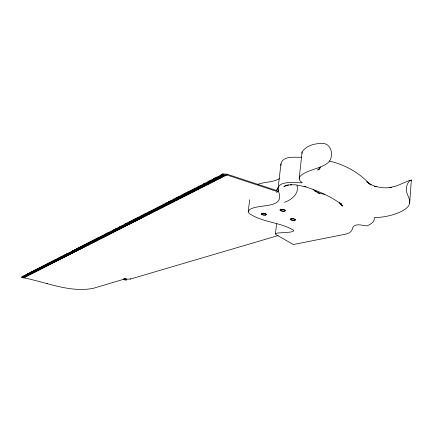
<?xml version="1.0" encoding="UTF-8"?>
<svg xmlns="http://www.w3.org/2000/svg" width="433" height="433" viewBox="0 0 433 433"><rect width="100%" height="100%" fill="white"/><g stroke="black" fill="none" stroke-linecap="round" stroke-linejoin="round"><path stroke-width="0.65" d="M409.694 202.904C410.203 197.627 405.51 193.491 406.381 188.111C406.376 185.34 408.936 180.101 411.35 180.031L409.694 202.904C409.315 205.902 406.868 208.132 404.46 209.686A71.326 24.795 4.6 0 1 397.754 213.058C390.252 216.007 382.209 217.388 374.177 217.718A41.996 13.71 5 0 1 366.919 225.885C362.616 225.745 355.439 222.665 352.754 227.563C352.256 231.411 348.852 233.89 345.128 234.253L293.363 244.521L276.065 234.654A3.967 1.207 6.3 0 1 277.277 233.078L290.31 232.126L293.119 231.352L293.823 230.405C280.216 222.048 262.263 222.557 248.953 213.274L248.223 211.531L249.706 199.705M299.143 178.943L302.099 151.983C306.039 145.629 314.585 143.431 321.697 143.469C331.786 142.527 334.622 157.244 327.895 162.84C323.148 166.705 316.934 168.08 311.311 170.223C306.434 171.982 293.217 176.908 302.331 182.775C296.107 183.164 274.262 179.343 278.76 192.128C284.995 209.583 257.554 203.358 249.473 209.826L248.223 211.531M301.958 153.304L302.099 151.983M280.173 210.281L280.952 209.54L283.463 209.599L285.19 210.4L284.4 211.136L281.894 211.077A2.652 0.877 6.1 0 1 280.692 209.567A2.652 0.877 6.1 0 1 285.098 210.216A2.652 0.877 6.1 0 1 282.619 211.212L280.173 210.281L280.265 209.469A2.652 0.877 6.1 0 1 280.129 209.258M278.132 188.014L280.957 163.771C282.89 155.247 295.252 157.688 301.66 157.228M275.431 233.825L276.579 223.893M222.605 173.909L222.497 174.71L225.176 175.766L220.954 175.5L221.063 174.699L226.735 174.981L226.838 174.174L222.605 173.909L223.677 174.331M21.65 277.299L24.134 277.531L24.232 277.017L21.753 276.784L21.65 277.299L23.539 277.829L226.784 174.954L226.892 174.153L277.623 190.877M218.881 177.194L216.489 177.043L216.381 177.833L220.559 178.104L217.896 177.059L218.005 176.263L220.402 176.42M217.896 177.059L222.091 177.33L219.423 176.28L219.531 175.484L222.535 175.674M210.508 181.795L207.58 181.606L207.472 182.385L211.569 182.656L208.933 181.638L209.047 180.859L214.53 181.156L211.889 180.128L211.997 179.343L217.528 179.635L214.876 178.602L214.984 177.811L217.366 177.968M216.451 178.769L213.485 178.58L213.377 179.37L216.024 180.399L211.889 180.128M202.4 185.427L200.387 185.292L200.273 186.06L204.306 186.331L201.697 185.335L201.805 184.561L204.506 184.739M201.697 185.335L205.745 185.6L203.131 184.604L203.239 183.83L208.641 184.139L206.016 183.132L206.124 182.353L209.042 182.542M197.426 188.344L194.774 188.166L194.661 188.929L198.644 189.194L196.052 188.22L196.165 187.451L198.162 187.586M196.052 188.22L200.046 188.485L197.453 187.505L197.562 186.737L200.235 186.915M197.453 187.505L201.459 187.77L198.861 186.785L198.969 186.017L201.648 186.195M196.696 189.097L193.389 188.875L193.28 189.638L195.862 190.607L190.644 190.282L190.536 191.034L193.107 191.998L187.927 191.673L187.819 192.425L190.385 193.378L185.248 193.048L185.135 193.795L187.689 194.742L183.803 194.477L183.917 193.73L189.032 194.06L186.471 193.113L186.585 192.36L189.189 192.539M193.989 189.714L192.014 189.578L191.9 190.336L194.482 191.305L189.286 190.98L189.172 191.732L191.743 192.69L187.819 192.425M168.491 202.352L167.246 202.265L167.133 202.99L169.622 203.883L164.778 203.526L164.67 204.246L167.149 205.139L162.343 204.777L162.229 205.491L165.926 205.756L163.447 204.874L163.56 204.154L168.383 204.511L165.899 203.618L166.007 202.898L170.867 203.256L168.377 202.357L168.486 201.632L173.384 201.984L170.878 201.074L170.992 200.349L175.922 200.701L173.411 199.786L173.519 199.05L178.488 199.402L175.966 198.476L176.074 197.74L181.081 198.087L178.553 197.156L178.661 196.42L183.7 196.761L181.162 195.824L181.275 195.083L186.352 195.418L183.803 194.477M161.763 206.146L159.929 206.011L159.82 206.725L162.283 207.602L157.542 207.234L157.428 207.943L159.885 208.814L155.176 208.446L155.068 209.15L157.509 210.016L152.838 209.642L152.725 210.346L155.166 211.207L151.566 210.941L151.674 210.238L156.335 210.611L153.894 209.751L154.002 209.047L155.815 209.177M155.068 209.15L158.695 209.42L156.248 208.549L156.356 207.84L161.081 208.208L158.619 207.337L158.732 206.628L163.49 206.99L161.022 206.113L161.13 205.394L163.587 205.572M145.477 214.449L143.713 214.319L143.604 215.006L147.128 215.271L144.725 214.438L144.833 213.745L149.396 214.124L146.982 213.285L147.09 212.587L151.685 212.966L149.261 212.116L149.374 211.418L153.996 211.797L151.566 210.941M150.013 212.138L148.227 212.002L148.118 212.7L150.538 213.545L146.982 213.285M138.906 218.476L136.022 218.259L135.913 218.936L139.372 219.201L139.48 218.519M138.192 217.144L140.573 217.967L140.465 218.643L138.084 217.826L138.192 217.144L142.663 217.534L140.276 216.706L140.384 216.024L141.548 216.11M124.163 278.614L124.076 279.161L130.284 279.106L130.371 278.56M140.276 216.706L143.772 216.971L141.38 216.143L141.488 215.455L146.002 215.84L143.604 215.006M139.372 219.201L136.996 218.384L137.104 217.702L141.559 218.091L141.672 217.409M136.238 220.164L136.13 220.841L133.765 220.034L133.873 219.358L135.594 219.488M124.617 278.998L124.704 278.451M130.582 221.658L133.992 221.923L134.1 221.252L130.69 220.987L130.582 221.658L132.931 222.459L133.039 221.788L131.865 221.387M124.098 279.166L124.076 279.161A3.865 0.926 9.1 0 0 125.029 279.345L125.386 278.83A1.331 0.319 9.1 0 1 126.582 279.144A1.331 0.319 9.1 0 1 126.707 279.48M134.944 218.806L137.315 219.618L137.207 220.294L134.836 219.488L134.944 218.806L137.245 218.984M132.888 220.532L131.746 220.446L131.637 221.122L135.058 221.382L135.166 220.711L134.024 220.619M134.836 219.488L138.284 219.748L138.398 219.071M127.708 225.106L127.816 224.44L125.483 223.655L125.375 224.316L127.708 225.106L124.347 224.841L124.46 224.18L126.474 224.337M129.808 222.768L130.934 222.854L130.826 223.525L128.482 222.73L128.59 222.064L130.29 222.194M125.375 224.316L128.742 224.581L128.85 223.915M129.64 221.528L131.984 222.324L131.876 222.995L129.527 222.194L129.64 221.528L131.34 221.658M126.404 223.791L129.781 224.05L129.889 223.385L126.517 223.125L126.404 223.791L128.742 224.581M135.058 221.382L132.698 220.576L132.807 219.904L134.522 220.034M23.566 277.818C46.423 282.148 69.854 293.06 93.539 288.259L123.367 279.372L123.459 278.825M119.724 227.385L118.404 227.282L118.296 227.937L121.597 228.196L121.711 227.541M124.742 225.999L124.634 226.659L122.312 225.885L122.42 225.225L126.68 225.625L126.788 224.965M122.604 227.688L122.712 227.027L120.401 226.259L120.293 226.914L122.604 227.688L119.291 227.428L119.4 226.768L120.726 226.876M120.293 226.914L123.616 227.173L123.724 226.519L121.987 225.934M122.312 225.885L125.651 226.145L125.759 225.485M129.781 224.05L127.443 223.26L127.551 222.594L128.682 222.681M116.315 228.949L116.423 228.294L119.708 228.554L119.6 229.209L116.315 228.949L118.61 229.707L118.718 229.057M116.639 230.702L116.748 230.058L114.458 229.301L114.35 229.95L116.639 230.702L113.376 230.448L113.484 229.799L114.794 229.901M119.6 229.209L117.3 228.44L117.408 227.79L118.729 227.893M117.624 230.21L117.733 229.56L115.438 228.797L115.33 229.447L117.624 230.21L114.35 229.95M117.3 228.44L120.596 228.7L120.71 228.05M123.616 227.173L121.3 226.399L121.408 225.739L123.41 225.896M110.843 233.641L110.951 233.003L108.683 232.261L108.575 232.9L110.843 233.641L107.628 233.382L107.736 232.743L109.663 232.9M113.83 231.541L113.722 232.185L111.443 231.433L111.552 230.789L112.851 230.892M108.575 232.9L111.795 233.16L111.903 232.516L108.683 232.261M114.799 231.049L114.691 231.693L112.407 230.941L112.515 230.296L113.819 230.399M112.217 231.98L109.636 231.774L109.527 232.413L112.753 232.673L112.861 232.028M112.407 230.941L115.665 231.2L115.773 230.556M107.168 234.919L107.059 235.552L104.813 234.821L104.921 234.188L106.193 234.291M104.672 235.817L102.139 235.612L102.031 236.239L105.197 236.499L105.306 235.866M108.109 234.442L108.001 235.081L105.744 234.345L105.852 233.706L107.774 233.863M104.331 235.238L103.065 235.135L102.957 235.769L106.128 236.028L106.237 235.395M106.794 233.23L109.051 233.966L108.943 234.599L106.686 233.863L106.794 233.23L108.715 233.382M106.686 233.863L109.89 234.123L109.998 233.484L107.736 232.743M112.753 232.673L110.48 231.926L110.594 231.282L111.887 231.384M98.805 239.73L98.913 239.113L96.7 238.399L96.591 239.021L98.805 239.73L95.698 239.476L95.801 238.854L98.913 239.113M99.292 237.641L99.401 237.013L102.54 237.268L102.432 237.896L99.292 237.641L101.522 238.356L101.631 237.733L98.497 237.479L98.388 238.101L100.613 238.816L100.721 238.193L98.497 237.479M99.709 239.276L99.812 238.653L97.593 237.939L97.485 238.561L99.709 239.276L96.591 239.021M102.432 237.896L100.202 237.176L100.31 236.548L102.199 236.699M103.46 236.802L103.352 237.43L101.116 236.71L101.225 236.082L103.119 236.234M106.128 236.028L103.882 235.298L103.99 234.664L105.262 234.767M101.116 236.71L104.272 236.965L104.38 236.337M91.753 241.657L90.529 241.56L90.421 242.171L93.485 242.426L93.593 241.814M96.234 240.472L96.126 241.089L93.923 240.385L94.031 239.763L95.265 239.866M92.624 241.213L91.395 241.111L91.287 241.728L94.362 241.982L94.47 241.365M94.914 239.314L97.122 240.017L97.019 240.64L94.805 239.931L94.914 239.314L96.153 239.411M93.501 240.77L92.272 240.667L92.164 241.284L95.244 241.538L95.352 240.921M94.805 239.931L97.907 240.185L98.015 239.568L95.801 238.854M85.75 244.721L84.543 244.623L84.435 245.23L87.45 245.479L87.558 244.872M89.16 242.983L87.942 242.881L87.834 243.492L90.876 243.747L90.984 243.135M86.595 244.293L85.388 244.19L85.279 244.797L88.3 245.051L88.408 244.445M90.021 242.545L88.797 242.442L88.689 243.054L91.742 243.308L91.85 242.696M87.444 243.86L86.237 243.757L86.129 244.364L89.155 244.618L89.263 244.012M90.887 242.101L89.663 242.004L89.555 242.615L92.613 242.87L92.716 242.258M88.3 243.422L87.087 243.319L86.979 243.931L90.015 244.185L90.124 243.573M95.244 241.538L93.041 240.835L93.149 240.218L94.383 240.32M79.926 247.698L78.741 247.595L78.633 248.19L81.599 248.445L81.702 247.844M83.233 246.009L82.037 245.906L81.929 246.507L84.922 246.761L85.025 246.161M80.749 247.275L79.558 247.178L79.45 247.773L82.422 248.022L82.53 247.427M84.067 245.581L82.871 245.479L82.763 246.085L85.761 246.334L85.869 245.733M81.572 246.853L80.381 246.756L80.273 247.351L83.25 247.606L83.358 247.005M85.761 246.334L83.596 245.657L83.704 245.051L84.906 245.154M82.4 246.431L81.209 246.334L81.101 246.934L84.083 247.183L84.191 246.583M83.596 245.657L86.605 245.912L86.708 245.305M77.485 248.943L76.305 248.84L76.197 249.435L79.142 249.684L79.25 249.094M73.004 251.07L75.916 251.319L76.024 250.729L73.107 250.48L73.004 251.07L75.12 251.725L75.228 251.135L72.316 250.886L72.208 251.47L74.324 252.125L74.433 251.535L72.316 250.886M76.717 250.913L76.825 250.323L74.698 249.662L74.595 250.252L76.717 250.913L73.794 250.664L73.902 250.074L76.825 250.323M77.009 249.024L77.112 248.428L80.062 248.677L79.959 249.273L77.009 249.024L79.142 249.684M74.595 250.252L77.523 250.507L77.631 249.917L74.698 249.662M79.699 248.163L77.924 248.012L77.821 248.607L80.776 248.861L80.884 248.261M76.673 249.354L75.499 249.256L75.396 249.846L78.33 250.095L78.438 249.505L76.305 248.84M70.639 252.277L70.747 251.692L73.642 251.941L73.534 252.526L70.639 252.277L72.744 252.921L72.852 252.342L71.694 252.239M68.787 253.381L67.64 253.283L67.532 253.862L70.4 254.111L70.509 253.527M73.534 252.526L71.423 251.876L71.532 251.286L74.433 251.535M69.561 252.986L68.409 252.888L68.306 253.467L71.18 253.716L71.288 253.132M69.08 253.072L71.959 253.321L72.067 252.737L69.183 252.488L69.08 253.072L71.18 253.716M64.479 255.421L64.582 254.848L67.429 255.091L67.321 255.67L64.479 255.421L66.558 256.055L66.666 255.481L64.582 254.848M64.29 257.202L64.398 256.628L61.578 256.385L61.475 256.958L64.29 257.202L62.222 256.574L62.325 256L65.15 256.249L65.047 256.823L62.222 256.574M65.237 255.032L65.345 254.458L68.192 254.707L68.089 255.281L65.237 255.032L67.321 255.67M67.245 254.166L66.103 254.068L66 254.642L68.858 254.891L68.961 254.312M65.8 256.439L65.908 255.865L63.83 255.232L63.721 255.806L65.8 256.439L62.969 256.19L63.077 255.616L65.908 255.865M68.013 253.776L66.871 253.673L66.763 254.252L69.626 254.501L69.735 253.922M71.959 253.321L69.859 252.672L69.962 252.093M59.738 257.998L58.623 257.9L58.52 258.463L61.313 258.712L61.416 258.144M58.379 260.195L55.716 259.389L55.608 259.952L58.379 260.195L58.482 259.632M61.037 257.667L59.359 257.521L59.251 258.09L62.054 258.339L62.157 257.77M59.11 259.827L59.213 259.264L56.436 259.021L56.333 259.584L59.11 259.827L57.059 259.21L57.161 258.647L59.943 258.891L59.841 259.459L57.059 259.21M61.215 257.245L60.095 257.142L59.992 257.716L62.796 257.96L62.899 257.391M61.962 256.866L60.837 256.764L60.728 257.337L63.543 257.581L63.646 257.013M57.789 258.837L60.571 259.086L60.68 258.517L57.892 258.274L57.789 258.837L59.841 259.459M52.75 261.413L52.853 260.855L55.597 261.099L55.494 261.656L52.75 261.413L54.78 262.019L54.883 261.462L52.853 260.855M51.121 262.393L50.033 262.295L49.93 262.853L52.653 263.096L52.756 262.539M53.459 261.05L53.562 260.493L56.312 260.736L56.209 261.294L53.459 261.05L55.494 261.656M51.825 262.035L50.737 261.938L50.634 262.495L53.356 262.739L53.459 262.181M55.381 260.222L54.277 260.125L54.174 260.682L56.929 260.931L57.032 260.368M51.44 261.581L51.332 262.133L54.065 262.376L54.168 261.824L53.075 261.727M56.101 259.854L54.996 259.757L54.888 260.32L57.654 260.563L57.757 260M46.423 266.246L43.857 265.461L43.755 266.008L46.423 266.246L46.526 265.705M48.339 263.816L47.262 263.719L47.159 264.265L49.855 264.509L49.957 263.957M47.105 265.905L47.208 265.359L45.211 264.769L45.108 265.315L47.105 265.905L44.431 265.662L44.534 265.115L47.208 265.359M47.847 263.913L47.949 263.367L50.656 263.605L50.553 264.157L47.847 263.913L49.855 264.509M45.108 265.315L47.787 265.559L47.89 265.007L45.211 264.769M48.539 263.562L48.642 263.01L51.354 263.253L51.251 263.805L48.539 263.562L50.553 264.157M45.79 264.969L48.474 265.207L48.577 264.66L45.893 264.417L45.79 264.969L47.787 265.559M49.232 263.21L49.34 262.652L52.052 262.896L51.949 263.448L49.232 263.21L51.251 263.805M47.922 264.19L46.575 264.07L46.472 264.617L49.162 264.861L49.265 264.309M47.04 283.707L47.137 283.198M54.065 262.376L52.041 261.776L52.144 261.218L54.883 261.462M38.873 268.801L37.893 268.52L37.79 269.055L40.404 269.294L40.507 268.758M41.065 268.958L41.167 268.422L39.197 267.848L39.094 268.384L41.065 268.958L38.44 268.72L38.542 268.184L41.167 268.422M41.741 267.037L41.844 266.49L44.496 266.733L44.393 267.275L41.741 267.037L43.722 267.616L43.825 267.074L41.178 266.831L41.075 267.372L43.722 267.616M39.094 268.384L41.725 268.628L41.828 268.087L39.197 267.848M42.515 266.149L42.412 266.696L45.07 266.934L45.167 266.392L42.515 266.149L44.496 266.733M41.173 267.632L39.858 267.513L39.755 268.049L42.391 268.292L42.494 267.751M45.07 266.934L43.078 266.349L43.181 265.808L44.512 265.927M43.056 267.951L40.518 267.172L40.415 267.713L43.056 267.951L43.159 267.41M43.078 266.349L45.741 266.593L45.844 266.046M33.411 271.588L32.123 271.469L32.026 272L34.597 272.238L34.694 271.707M35.203 270.376L35.306 269.84L37.898 270.078L37.801 270.614L35.203 270.376L37.151 270.939L37.254 270.409M35.23 271.913L35.333 271.383L33.39 270.825L33.287 271.35L35.23 271.913L32.654 271.675L32.756 271.15L35.333 271.383M35.847 270.046L35.944 269.515L38.548 269.754L38.445 270.284L35.847 270.046L37.801 270.614M35.869 271.588L35.971 271.058L34.023 270.495L33.926 271.026L35.869 271.588L33.287 271.35M36.491 269.716L36.594 269.185L39.197 269.423L39.1 269.954L36.491 269.716L38.445 270.284M33.926 271.026L36.507 271.264L36.61 270.733M39.1 269.954L37.135 269.386L37.238 268.85L38.548 268.969M37.135 269.386L39.749 269.624L39.852 269.088M27.853 275.182L27.75 275.697L25.845 275.155L25.942 274.636L28.464 274.868L28.361 275.388L26.451 274.847L26.554 274.327L29.076 274.56L29.693 274.246L29.59 274.766L27.674 274.219L27.772 273.699L30.31 273.932L30.207 274.457L28.286 273.905L28.389 273.385L30.927 273.618L30.83 274.143L28.903 273.591L29.006 273.066L31.549 273.304L29.623 272.752L29.525 273.277L32.074 273.51L32.172 272.985M26.451 274.847L28.973 275.079L29.076 274.56L27.16 274.013L27.062 274.533L29.59 274.766M30.148 272.958L30.245 272.433L32.8 272.671L32.702 273.196L30.148 272.958L32.074 273.51M30.77 272.638L30.873 272.113L33.428 272.352L33.33 272.877L30.77 272.638L32.702 273.196M31.495 271.794L31.393 272.319L33.958 272.557L31.495 271.794L34.061 272.027M36.507 271.264L34.559 270.701L34.662 270.17L35.961 270.289M24.134 277.531L22.24 276.996L22.343 276.481L24.833 276.714L25.433 276.411L25.33 276.925L23.436 276.384L23.534 275.87M23.539 277.829L23.636 277.32M24.032 276.081L24.134 275.561L26.635 275.799L26.537 276.314L24.032 276.081L25.931 276.622L26.034 276.102M24.632 275.772L24.735 275.258L27.241 275.491L27.144 276.005L24.632 275.772L26.537 276.314M24.73 277.228L24.833 276.714L22.938 276.178L22.835 276.692L24.73 277.228L22.24 276.996M320.388 167.095L319.024 169.406L320.084 167.842L317.654 170.109L319.727 168.264M411.041 180.501L411.35 180.031M276.427 190.109L278.067 187.976M265.673 214.984L266.403 214.265L264.639 213.464L261.337 213.734A2.593 0.839 6.6 0 0 262.533 214.806A2.593 0.839 6.6 0 0 265.64 214.995L266.317 214.687L266.322 214.248L264.503 213.464A2.593 0.839 6.6 0 0 262.544 213.345L261.397 214.14L263.161 214.93L265.64 214.995M276.595 192.523L278.673 191.099L277.185 187.835M279.615 178.591C272.833 182.553 264.439 181.741 257.197 184.528M284.4 202.384C291.371 199.889 299.327 193.87 297.022 185.465M410.04 180.215L396.752 185.838L389.689 187.641L391.34 187.451L387.6 187.825L383.145 187.814L374.518 186.358L376.18 186.769L371.081 184.664L366.789 181.833L371.108 184.934L368.905 183.354M130.284 279.106L278.143 235.563M288.562 184.999L283.853 186.526L286.608 185.183L291.869 184.702L290.565 184.821L295.468 184.783L305.628 186.829L304.172 186.396C317.324 190.574 330.314 196.068 341.48 204.279L339.185 202.525L342.595 206.146L340.803 203.662L341.356 205.193L340.744 203.445M219.423 176.28L223.628 176.55L220.954 175.5M214.876 178.602L219.038 178.872L216.381 177.833M212.874 180.252L210.519 180.101L210.406 180.886L213.047 181.909L208.933 181.638M203.131 184.604L207.185 184.869L204.571 183.868L204.679 183.094L210.102 183.397L207.472 182.385M198.861 186.785L202.882 187.051L200.273 186.06M193.28 189.638L197.248 189.903L194.661 188.929M184.528 194.541L182.591 194.406L182.482 195.153L185.026 196.089L179.966 195.748L179.852 196.49L182.39 197.426L178.553 197.156M180.55 197.302L177.362 197.08L177.254 197.821L179.782 198.747L174.797 198.401L174.683 199.131L177.2 200.051L172.253 199.7L172.139 200.43L174.645 201.345L169.736 200.988L169.622 201.718L172.123 202.622L168.377 202.357M161.022 206.113L164.702 206.379L162.229 205.491M152.313 210.963L150.522 210.833L150.413 211.531L152.838 212.381L149.261 212.116M148.324 213.345L145.959 213.166L145.851 213.859L148.259 214.698L144.725 214.438M144.941 215.066L142.598 214.887L142.489 215.58L144.887 216.408L141.38 216.143M141.613 216.76L139.285 216.587L139.177 217.269L141.559 218.091M136.996 218.384L140.465 218.643M133.765 220.034L137.207 220.294M132.698 220.576L136.13 220.841M129.527 222.194L132.931 222.459M128.482 222.73L131.876 222.995M127.443 223.26L130.826 223.525M125.483 223.655L127.502 223.812M124.774 224.808L123.437 224.705L123.329 225.366L125.651 226.145M120.401 226.259L122.398 226.41M121.3 226.399L124.634 226.659M115.438 228.797L117.408 228.954M114.458 229.301L116.423 229.458M115.33 229.447L118.61 229.707M111.443 231.433L114.691 231.693M110.48 231.926L113.722 232.185M105.744 234.345L108.943 234.599M104.813 234.821L108.001 235.081M103.882 235.298L107.059 235.552M100.202 237.176L103.352 237.43M97.593 237.939L100.721 238.193M98.388 238.101L101.522 238.356M96.7 238.399L99.812 238.653M97.485 238.561L100.613 238.816M93.923 240.385L97.019 240.64M93.041 240.835L96.126 241.089M72.208 251.47L75.12 251.725M71.423 251.876L74.324 252.125M69.859 252.672L72.744 252.921M63.83 255.232L66.666 255.481M63.721 255.806L66.558 256.055M52.041 261.776L54.78 262.019M34.023 270.495L35.317 270.614M34.559 270.701L37.151 270.939M33.39 270.825L35.971 271.058M28.903 273.591L31.447 273.829L29.006 273.066M28.286 273.905L30.83 274.143M27.16 274.013L28.426 274.132M27.674 274.219L30.207 274.457M25.845 275.155L28.361 275.388M27.75 275.697L25.238 275.464L25.336 274.944L27.241 275.491M22.938 276.178L24.183 276.292M23.436 276.384L25.931 276.622M22.835 276.692L25.33 276.925M125.088 279.35L125.299 279.377A1.331 0.314 9.1 0 1 126.62 280.027A1.331 0.314 9.1 0 1 124.352 279.734L124.136 279.637A4.568 1.083 9.2 0 0 123.394 279.382L123.367 279.372M324.29 194.325L317.687 192.717L319.473 193.253L314.174 190.363L316.296 191.992L313.048 189.275M22.343 276.481L24.232 277.017M27.772 273.699L29.054 274.067M26.554 274.327L28.973 275.079M24.735 275.258L27.144 276.005M30.873 272.113L33.33 272.877M34.662 270.17L35.961 270.549M32.123 271.469L34.597 272.238M39.755 268.049L41.725 268.628M38.44 268.72L40.404 269.294M37.238 268.85L39.197 269.423M37.79 269.055L39.749 269.624M36.594 269.185L38.548 269.754M41.844 266.49L44.393 267.275M39.858 267.513L42.391 268.292M45.893 264.417L48.474 265.207M43.181 265.808L45.741 266.593M50.033 262.295L52.653 263.096M49.93 262.853L51.949 263.448M48.642 263.01L50.656 263.605M47.262 263.719L48.263 264.016M46.575 264.07L49.162 264.861M53.562 260.493L56.209 261.294M50.737 261.938L53.356 262.739M54.996 259.757L57.654 260.563M54.277 260.125L56.929 260.931M60.095 257.142L62.796 257.96M59.359 257.521L62.054 258.339M58.623 257.9L61.313 258.712M57.892 258.274L60.571 259.086M329.486 161.06C344.56 164.648 358.475 172.15 369.095 183.484M62.969 256.19L65.047 256.823M60.837 256.764L63.543 257.581M67.64 253.283L70.4 254.111M66.871 253.673L69.626 254.501M66.103 254.068L68.858 254.891M65.345 254.458L68.089 255.281M75.396 249.846L77.523 250.507M73.107 250.48L75.916 251.319M78.633 248.19L80.776 248.861M77.924 248.012L80.062 248.677M77.112 248.428L79.959 249.273M75.499 249.256L78.33 250.095M81.209 246.334L84.083 247.183M81.101 246.934L83.25 247.606M80.381 246.756L81.458 247.091M79.558 247.178L82.422 248.022M78.741 247.595L81.599 248.445M85.388 244.19L86.476 244.531M85.279 244.797L87.45 245.479M84.543 244.623L85.626 244.964M84.435 245.23L86.605 245.912M83.704 245.051L84.787 245.392M82.871 245.479L83.948 245.82M82.037 245.906L84.922 246.761M88.797 242.442L91.742 243.308M87.942 242.881L90.876 243.747M87.087 243.319L90.015 244.185M86.237 243.757L89.155 244.618M86.129 244.364L88.3 245.051M92.272 240.667L93.918 241.192M92.164 241.284L94.362 241.982M91.395 241.111L93.041 241.636M90.529 241.56L93.485 242.426M89.663 242.004L92.613 242.87M95.698 239.476L97.907 240.185M94.031 239.763L95.682 240.293M93.149 240.218L94.8 240.743M102.957 235.769L105.197 236.499M102.031 236.239L104.272 236.965M105.852 233.706L107.546 234.258M104.921 234.188L106.047 234.556M109.527 232.413L111.795 233.16M107.628 233.382L109.89 234.123M226.784 174.954L277.531 191.662M113.376 230.448L115.665 231.2M113.484 229.799L115.2 230.367M119.4 226.768L121.132 227.347M119.291 227.428L121.597 228.196M118.296 227.937L120.596 228.7M124.46 224.18L125.624 224.57M124.347 224.841L126.68 225.625M131.637 221.122L133.992 221.923M135.913 218.936L138.284 219.748M133.873 219.358L135.648 219.964M137.104 217.702L138.295 218.113M141.488 215.455L142.684 215.872M144.833 213.745L146.035 214.162M148.227 212.002L149.439 212.43M151.674 210.238L152.892 210.665M157.542 207.234L158.765 207.672M163.56 204.154L164.794 204.598M168.486 201.632L169.731 202.081M166.007 202.898L167.252 203.348M170.992 200.349L172.242 200.804M173.519 199.05L174.775 199.51M176.074 197.74L177.335 198.206M181.275 195.083L182.542 195.548M178.661 196.42L179.928 196.885M183.917 193.73L185.443 194.293M187.927 191.673L188.956 192.052M185.248 193.048L186.266 193.427M190.644 190.282L191.673 190.666M192.014 189.578L193.042 189.968M194.774 188.166L195.808 188.555M198.969 186.017L200.008 186.412M203.239 183.83L204.284 184.231M209.047 180.859L210.097 181.265M214.984 177.811L216.045 178.228M213.485 178.58L214.546 178.991M221.063 174.699L222.134 175.121M280.974 165.503L280.957 163.771M125.18 278.809A3.67 0.877 9.1 0 1 124.298 278.641M291.279 218.73L290.473 219.45L292.183 220.229L294.705 220.3L295.522 219.585L293.812 218.795L291.279 218.73M290.77 218.887L290.494 219.06A2.598 0.834 5.9 0 0 292.546 220.316A2.598 0.834 5.9 0 0 295.55 219.802L293.72 218.8L290.77 218.887"/></g></svg>
